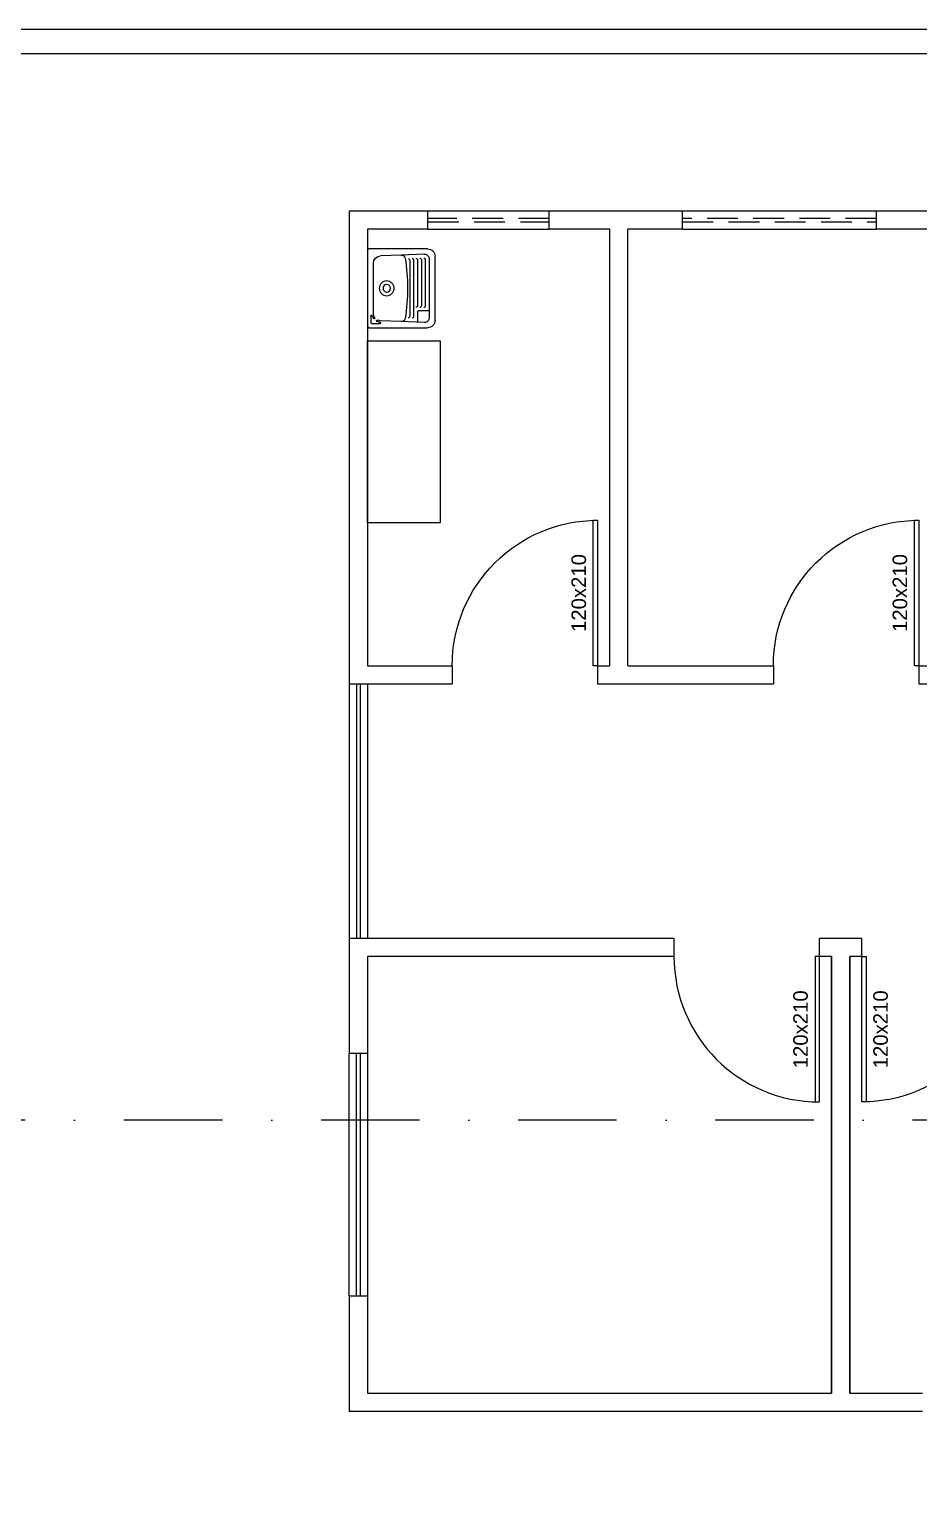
# Model space of a CAD drawing. Header units: centimetres. Extents: x 30244 to 591333, y -111940 to 104227.
# Drawn here: x 424024 to 424758, y 38763 to 39967 of the extents above; entities that cross this region are included whole.
import ezdxf
from ezdxf.enums import TextEntityAlignment as Align

# ---------------------------------------------------------------- set-up
doc = ezdxf.new("R2010")
doc.units = ezdxf.units.CM
doc.header["$LTSCALE"] = 4
doc.linetypes.add('DASHDOT', pattern=[25.4, 12.7, -6.35, 0, -6.35])
doc.linetypes.add('DASHED2', pattern=[9.525, 6.35, -3.175])
for name, color, linetype in [('0.1', 1, 'Continuous'), ('0.2', 2, 'Continuous'), ('0.4', 4, 'Continuous'), ('0.6', 6, 'Continuous'), ('001-MOBILIA', 253, 'Continuous'), ('02-CONT', 2, 'Continuous'), ('B-CORTE', 4, 'DASHDOT')]:
    doc.layers.add(name, color=color, linetype=linetype)
doc.styles.add('2mm 1-50', font='arial.ttf', dxfattribs={"height": 0.1})

# ---------------------------------------------------------------- blocks, each defined once
blk = doc.blocks.new('1_00e')
blk.add_lwpolyline([(-28.4, -52.3), (-25.4, -52.3), (-25.4, 47.7), (-28.4, 47.7)], close=True)
at = {"color": 1}
blk.add_arc((-28.4, -52.3), 100, 0, 90, dxfattribs=at)
blk = doc.blocks.new('Tanque05')
for p, q in [((242.95, 89.15), (242.95, 128.65)), ((243.95, 129.65), (294.95, 129.65)), ((295.95, 128.65), (295.95, 89.15)), ((247.07, 106.84), (247.61, 120.84)), ((286.3, 125.65), (252.61, 125.65)), ((288, 127.42), (292.27, 127.42)), ((291.84, 106.84), (291.3, 120.84)), ((293.27, 121.28), (293.27, 126.42)), ((246.46, 91.27), (247.07, 106.84)), ((250.39, 98.55), (288.52, 98.55)), ((250.49, 101.15), (288.42, 101.15)), ((292.44, 91.27), (291.84, 106.84)), ((250.08, 90.75), (281.44, 90.75)), ((250.19, 93.35), (281.34, 93.35)), ((250.29, 95.95), (281.24, 95.95)), ((284.44, 94.95), (284.44, 88.15)), ((285.44, 95.95), (292.26, 95.95)), ((290.95, 84.15), (247.95, 84.15)), ((249.46, 88.15), (289.45, 88.15))]:
    blk.add_line(p, q)
for radius in [5, 2.5]:
    blk.add_circle((269.45, 116.65), radius)
for centre, radius, start, end in [((243.95, 128.65), 1, 90, 180), ((294.95, 128.65), 1, 0, 90), ((252.61, 120.65), 5, 90, 177.7757), ((286.3, 120.65), 5, 53.61972, 90), ((288, 126.92), 0.5, 90, 254.83204), ((286.3, 120.65), 6, 53.61972, 74.83204), ((289.56, 125.08), 0.5, 233.61972, 53.61972), ((291.28, 122.99), 0.5, 25.14351, 205.14351), ((286.3, 120.65), 5, 2.2243, 25.14351), ((286.3, 120.65), 6, 5.59964, 25.14351), ((292.27, 126.42), 1, 0, 90), ((292.77, 121.28), 0.5, 185.59964, 0), ((249.57, 106.75), 2.5, 177.7757, 260.82574), ((269.45, 229.89), 127.24, 260.82574, 279.17426), ((250.39, 99.55), 1, 177.7757, 270), ((250.49, 102.15), 1, 177.7757, 270), ((288.42, 102.15), 1, 270, 2.2243), ((288.52, 99.55), 1, 270, 2.2243), ((289.34, 106.75), 2.5, 279.17426, 2.2243), ((247.95, 89.15), 5, 180, 270), ((249.46, 91.15), 3, 177.7757, 270), ((250.08, 91.75), 1, 177.7757, 270), ((250.19, 94.35), 1, 177.7757, 270), ((250.29, 96.95), 1, 177.7757, 270), ((281.24, 96.95), 1, 270, 2.2243), ((281.34, 94.35), 1, 270, 2.2243), ((281.44, 91.75), 1, 270, 2.2243), ((285.44, 94.95), 1, 90, 180), ((289.45, 91.15), 3, 270, 2.2243), ((290.95, 89.15), 5, 270, 0)]:
    blk.add_arc(centre, radius, start, end)

msp = doc.modelspace()

# ---------------------------------------------------------------- linework, layer by layer
at = {"layer": '0.1', "linetype": 'DASHED2'}
for p, q in [((424453.353, 39811.405), (424353.353, 39811.405)), ((424353.353, 39808.405), (424453.353, 39808.405)), ((424723.353, 39811.405), (424563.353, 39811.405)), ((424563.353, 39808.405), (424723.353, 39808.405))]:
    msp.add_line(p, q, dxfattribs=at)
at = {"layer": '0.2'}
for p, q in [((424288.353, 39427.405), (424288.353, 39217.485)), ((424294.353, 39427.405), (424294.353, 39217.485)), ((424297.353, 39427.405), (424297.353, 39217.485)), ((424303.353, 39427.405), (424303.353, 39217.485)), ((424288.353, 38922.485), (424288.353, 39122.485)), ((424294.353, 38922.485), (424294.353, 39122.485)), ((424297.353, 39122.485), (424297.353, 38922.485)), ((424303.353, 39122.485), (424303.353, 38922.485))]:
    msp.add_line(p, q, dxfattribs=at)
msp.add_lwpolyline([(424303.353, 39710.3), (424363.353, 39710.3), (424363.353, 39560.3), (424303.353, 39560.3)], close=True, dxfattribs=at)
at = {"layer": '0.4'}
for points in [[(422498.13, 36977.909), (422478.528, 36977.855), (422860.414, 39967.405), (435860.854, 39967.405), (435022.924, 37551.138)], [(422501.254, 36997.917), (422878.022, 39947.405), (435832.75, 39947.405), (435008.691, 37571.138)]]:
    msp.add_lwpolyline(points, dxfattribs=at)
at = {"layer": '0.6'}
for p, q in [((424353.353, 39802.405), (424353.353, 39817.405)), ((424453.353, 39817.405), (424353.353, 39817.405)), ((424453.353, 39802.405), (424453.353, 39817.405)), ((424563.353, 39802.405), (424563.353, 39817.405)), ((424723.353, 39817.405), (424563.353, 39817.405)), ((424723.353, 39802.405), (424723.353, 39817.405)), ((424353.353, 39802.405), (424453.353, 39802.405)), ((424563.353, 39802.405), (424723.353, 39802.405)), ((424373.353, 39442.405), (424373.353, 39427.405)), ((424493.353, 39442.405), (424493.353, 39427.405)), ((424638.353, 39442.405), (424638.353, 39427.405)), ((424758.353, 39442.405), (424758.353, 39427.405)), ((424556.353, 39202.485), (424556.353, 39217.485)), ((424676.353, 39202.485), (424676.353, 39217.485)), ((424711.353, 39202.485), (424711.353, 39217.485)), ((424303.353, 39122.485), (424288.353, 39122.485)), ((424303.353, 38922.485), (424288.353, 38922.485))]:
    msp.add_line(p, q, dxfattribs=at)
for points in [[(424353.353, 39817.405), (424288.353, 39817.405), (424288.353, 39427.405), (424373.353, 39427.405)], [(424518.353, 39817.405), (424453.353, 39817.405)], [(424563.353, 39817.405), (424503.353, 39817.405)], [(424783.353, 39817.405), (424723.353, 39817.405)], [(424353.353, 39802.405), (424303.353, 39802.405), (424303.353, 39442.405), (424373.353, 39442.405)], [(424493.353, 39442.405), (424503.353, 39442.405), (424503.353, 39802.405), (424453.353, 39802.405)], [(424518.353, 39442.405), (424518.353, 39802.405)], [(424563.353, 39802.405), (424518.353, 39802.405)], [(424758.353, 39442.405), (424768.353, 39442.405), (424768.353, 39802.405), (424723.353, 39802.405)], [(424518.353, 39442.405), (424638.353, 39442.405)], [(424493.353, 39427.405), (424518.353, 39427.405)], [(424503.353, 39427.405), (424638.353, 39427.405)], [(424758.353, 39427.405), (424783.353, 39427.405)], [(424556.353, 39217.485), (424288.353, 39217.485), (424288.353, 39122.485)], [(424701.353, 39217.485), (424676.353, 39217.485)], [(424711.353, 39217.485), (424686.353, 39217.485)], [(424303.353, 38922.485), (424303.353, 38842.485), (424686.353, 38842.485), (424686.353, 39202.485), (424676.353, 39202.485)], [(424556.353, 39202.485), (424303.353, 39202.485), (424303.353, 39122.485)], [(424686.353, 39202.485), (424686.353, 38842.485)], [(424701.353, 38842.485), (424701.353, 39202.485)], [(424711.353, 39202.485), (424701.353, 39202.485), (424701.353, 38842.485), (424761.353, 38842.485)], [(424288.353, 38922.485), (424288.353, 38827.485), (424701.353, 38827.485)], [(424686.353, 38827.485), (424761.353, 38827.485)]]:
    msp.add_lwpolyline(points, dxfattribs=at)
at = {"layer": 'B-CORTE', "ltscale": 1.6}
msp.add_line((435732.564, 39067.623), (422424.219, 39067.623), dxfattribs=at)

# ---------------------------------------------------------------- block references
at = {"layer": '001-MOBILIA', "ltscale": 10, "xscale": -1.226415094339667, "yscale": 1.226415094339667, "zscale": 1.226415094339667, "rotation": 90}
msp.add_blockref('Tanque05', (424462.357, 40084.168), dxfattribs=at)
at = {"layer": '02-CONT', "xscale": -1.2, "yscale": 1.2, "zscale": 1.2}
for p in [(424459.267, 39505.108), (424724.267, 39505.108)]:
    msp.add_blockref('1_00e', p, dxfattribs=at)
at = {"layer": '02-CONT', "yscale": 1.2, "zscale": 1.2, "rotation": 180}
for p, xscale in [((424642.267, 39139.781), 1.2), ((424745.44, 39139.781), -1.2)]:
    msp.add_blockref('1_00e', p, dxfattribs=dict(at, xscale=xscale))

# ---------------------------------------------------------------- texts
at = {"layer": '02-CONT', "style": '2mm 1-50'}
for p in [(424477.753, 39502.351), (424742.753, 39502.351), (424660.753, 39142.485), (424726.798, 39142.485)]:
    msp.add_text('120x210', height=12, rotation=90, dxfattribs=at).set_placement(p, align=Align.MIDDLE_CENTER)

doc.saveas('drawing.dxf')
